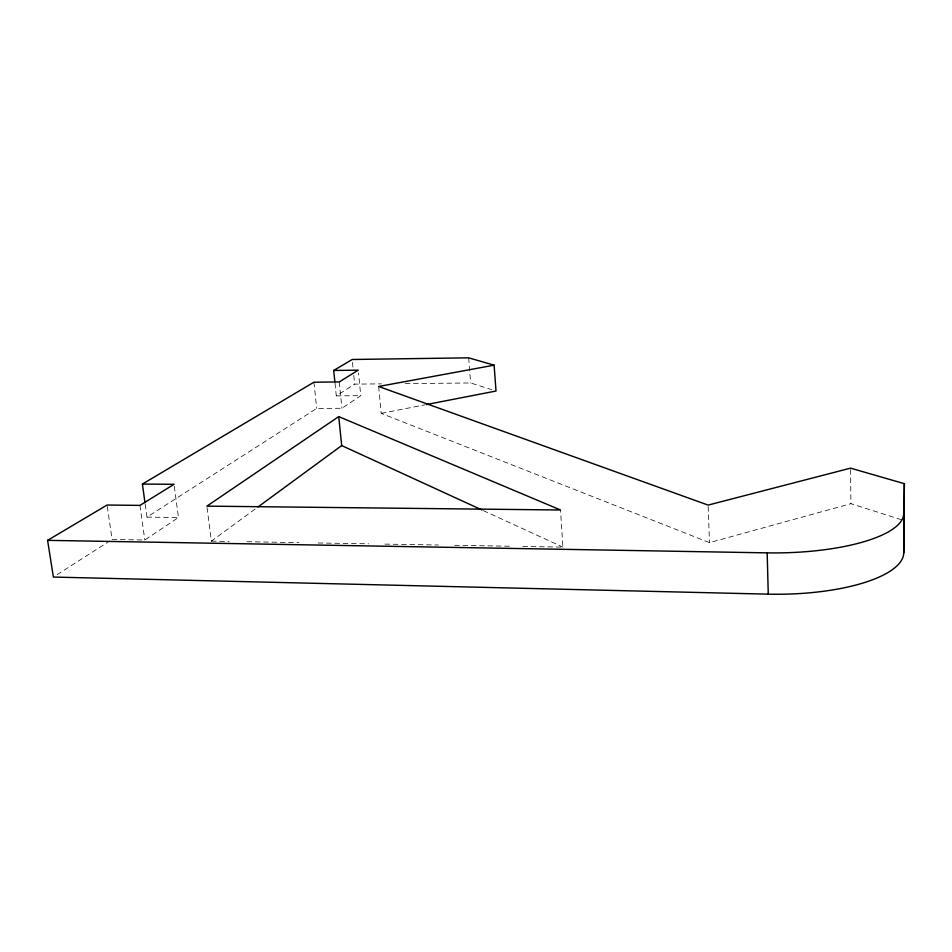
<?xml version="1.0" encoding="UTF-8"?>
<svg xmlns="http://www.w3.org/2000/svg" width="952" height="952" viewBox="0 0 952 952"><rect width="100%" height="100%" fill="white"/><g stroke="black" fill="none" stroke-linecap="round" stroke-linejoin="round"><path stroke-width="0.71" stroke-dasharray="4.76 3.57" d="M207.072 507.583L211.368 541.141L256.802 507.821M107.29 506.464L112.098 539.451L144.811 540.01L178.452 517.519L174.026 484.294M145.192 504.179L146.989 517.115L316.718 408.408L341.923 408.265L360.76 395.675L358.535 372.994M57.132 574.651L109.599 541.045M334.997 383.168L336.294 395.877L354.632 384.132L381.395 383.858M378.658 386.476L381.193 413.358L709.502 542.628L850.933 503.691L902.996 520.22M381.193 413.358L424.794 404.874M405.195 383.62L470.645 382.966L491.779 389.677M336.294 395.877L360.76 395.675M146.989 517.115L178.452 517.519M211.368 541.141L229.17 541.45M246.961 541.747L298.88 542.628M318.158 542.961L368.591 543.818M384.905 544.104L438.301 545.008M454.616 545.282L509.498 546.222M522.85 546.448L562.894 547.126L560.526 509.998M483.318 510.593L562.894 547.126M139.956 505.393L144.811 540.01M313.934 382.204L316.718 408.408M339.257 381.93L341.923 408.265M352.478 362.379L353.049 368.186M353.763 375.433L354.632 384.132M468.67 357.833L470.645 382.966M708.169 506.535L709.502 542.628M850.553 469.633L850.933 503.691"/><path stroke-width="1.43" d="M144.99 502.739L142.395 484.068L174.026 484.294L139.956 505.393L107.076 505.036L47.6 540.355L53.383 577.055L768.264 594.155A122.772 40.317 -0.7 0 0 903.745 552.933L904.352 483.687L850.541 468.146L708.121 505.095L378.658 386.476L494.1 365.175L496.016 391.022L426.246 404.588M903.745 552.933L904.352 483.687M258.004 506.952L341.697 445.572L338.733 416.595L206.893 506.131L560.526 509.998L338.733 416.595M142.395 484.068L313.934 382.204L339.257 381.93L358.25 370.161L333.688 370.471L334.854 381.764M333.688 370.471L352.192 359.487L468.67 357.833L494.1 365.175M47.6 540.355L767.169 552.862A123.641 37.58 -0.9 0 0 903.686 513.759M341.697 445.572L481.974 509.974M767.169 552.862L768.264 594.155"/></g></svg>
